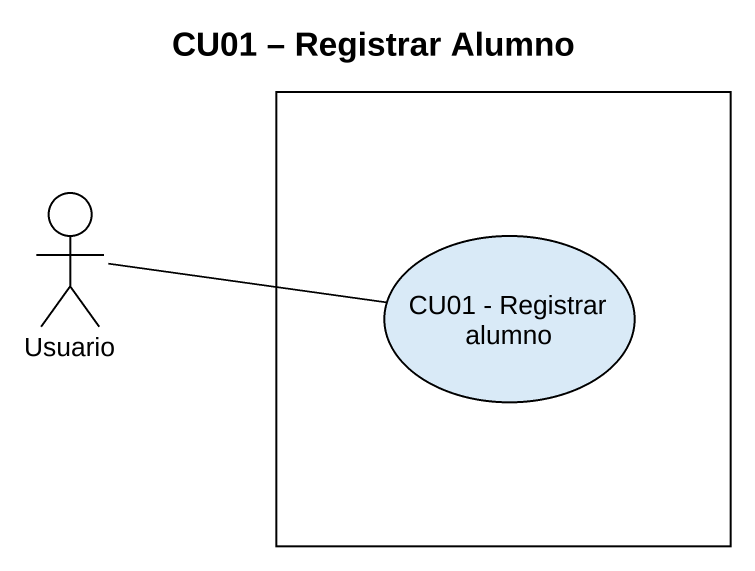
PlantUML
@startuml
title CU01 – Registrar Alumno
rectangle " " as rectangle1 {
  usecase "CU01 - Registrar alumno" as CU01_Registrar_alumno
}
actor Usuario
Usuario -right- CU01_Registrar_alumno
@enduml
